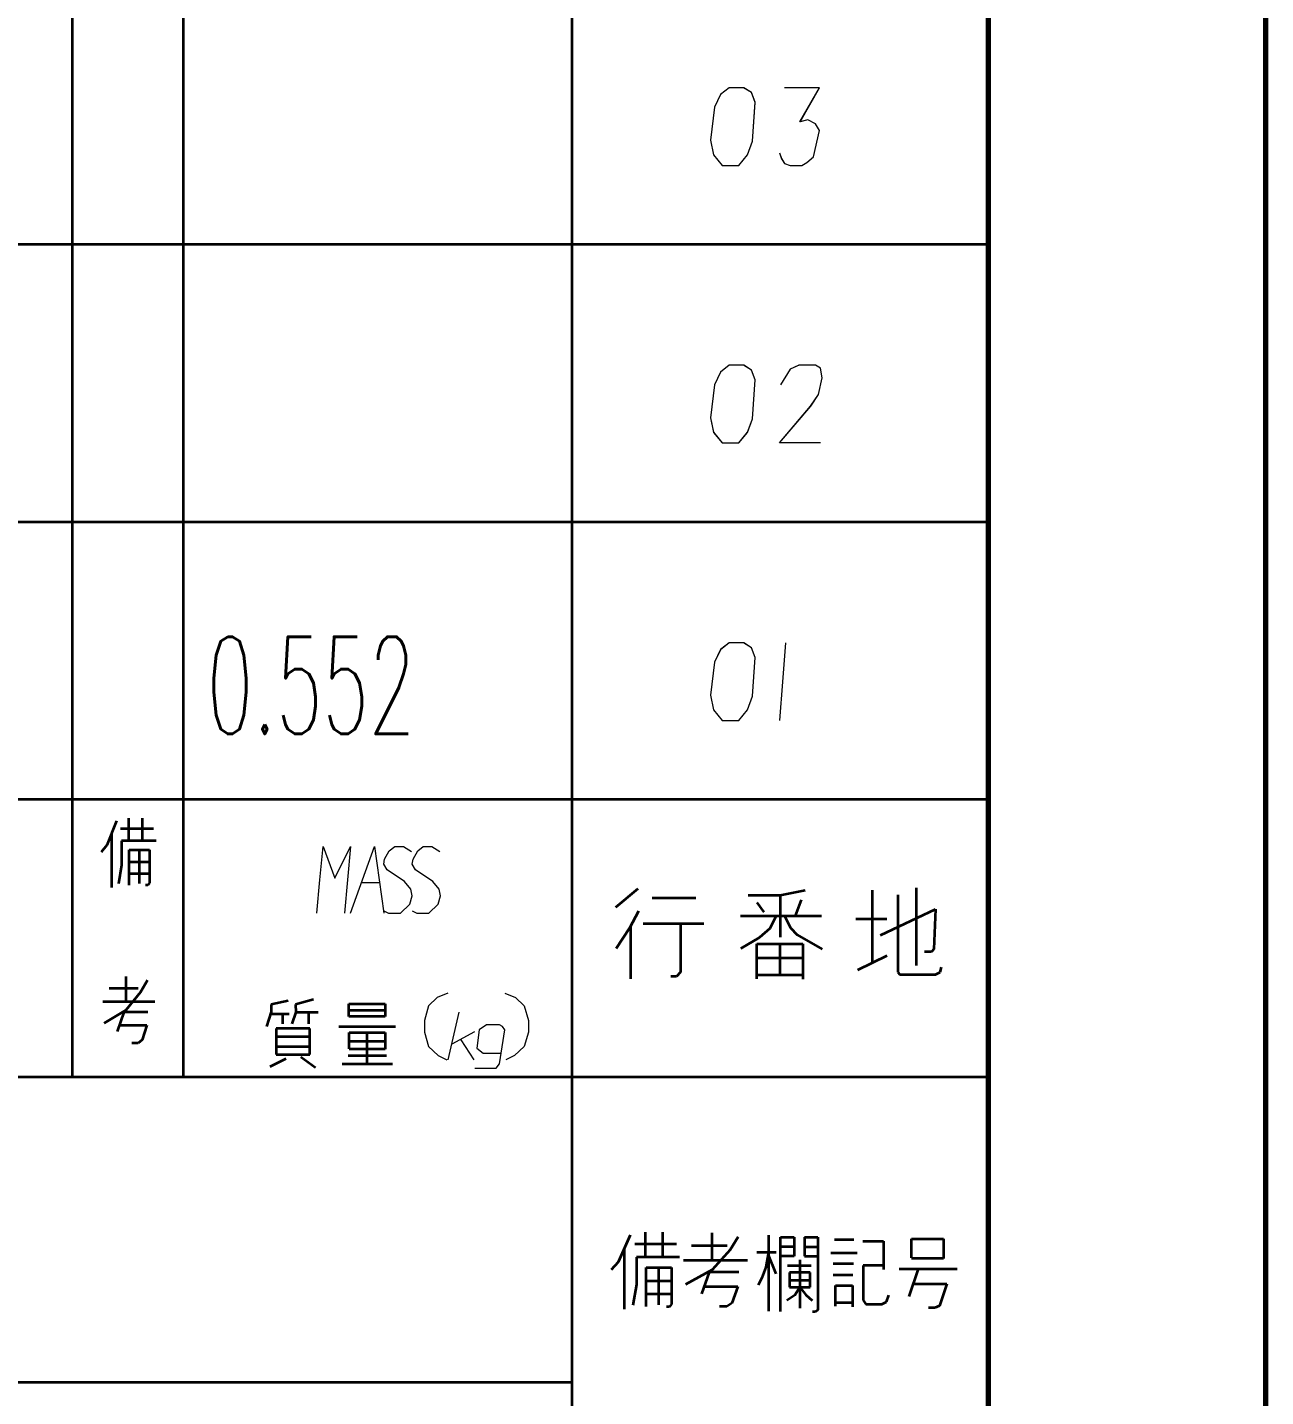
# Model space of a CAD drawing. Header units: millimetres. Extents: x 1333 to 104182, y -62616 to -5704.
# Drawn here: x 43532.24 to 43576.86, y -62438.33 to -62389 of the extents above; entities that cross this region are included whole.
import ezdxf
from ezdxf.enums import TextEntityAlignment as Align

# ---------------------------------------------------------------- set-up
doc = ezdxf.new("R2010")
doc.units = ezdxf.units.MM
doc.header["$LTSCALE"] = 0.5
for name, color, linetype in [('08', 1, 'Continuous'), ('11', 3, 'Continuous'), ('SHM_LABEL', 40, 'Continuous')]:
    doc.layers.add(name, color=color, linetype=linetype)
doc.styles.get("Standard").update_dxf_attribs({"font": 'simplex.shx'})

# ---------------------------------------------------------------- blocks, each defined once
blk = doc.blocks.new('D')
at = {"color": 7, "lineweight": 35}
for p, q in [((54356.08, -14049.043), (54076.08, -14049.043)), ((54356.08, -14069.043), (54076.08, -14069.043))]:
    blk.add_line(p, q, dxfattribs=at)
at = {"color": 7, "lineweight": 35, "ltscale": 0.25}
for p, q in [((54290.08, -14069.043), (54290.08, -14049.043)), ((54298.08, -14069.043), (54298.08, -14049.043)), ((54326.08, -14049.043), (54326.08, -14069.043))]:
    blk.add_line(p, q, dxfattribs=at)
blk = doc.blocks.new('arwear')
at = {"layer": '08', "color": 3, "xscale": 0.5, "yscale": 0.5, "zscale": 0.5}
for p in [(26347.04, -5572.506), (26347.04, -5582.506), (26347.04, -5592.506)]:
    blk.add_blockref('D', p, dxfattribs=at)
blk = doc.blocks.new('999')
at = {"color": 7, "lineweight": 70}
for p, q in [((75924.98, -10161.12), (75924.98, -11943.12)), ((75894.98, -10191.12), (75894.98, -11913.12))]:
    blk.add_line(p, q, dxfattribs=at)
at = {"color": 7, "lineweight": 35, "ltscale": 0.25}
for p, q in [((75795.98, -11391.12), (75795.98, -11331.12)), ((75795.98, -11361.12), (75795.98, -11331.12)), ((75807.98, -11391.12), (75807.98, -11331.12)), ((75807.98, -11361.12), (75807.98, -11331.12)), ((75849.98, -11331.12), (75849.98, -11361.12)), ((75894.98, -11361.12), (75894.98, -11331.12)), ((75849.98, -11361.12), (75849.98, -11391.12)), ((75894.98, -11391.12), (75894.98, -11361.12)), ((75795.98, -11421.12), (75795.98, -11391.12)), ((75807.98, -11421.12), (75807.98, -11391.12)), ((75849.98, -11391.12), (75849.98, -11421.12)), ((75894.98, -11421.12), (75894.98, -11391.12)), ((75795.98, -11451.12), (75795.98, -11421.12)), ((75795.98, -11451.12), (75795.98, -11421.12)), ((75807.98, -11451.12), (75807.98, -11421.12)), ((75807.98, -11451.12), (75807.98, -11421.12)), ((75849.98, -11421.12), (75849.98, -11451.12)), ((75849.98, -11421.12), (75849.98, -11451.12)), ((75894.98, -11451.12), (75894.98, -11421.12)), ((75894.98, -11451.12), (75894.98, -11421.12))]:
    blk.add_line(p, q, dxfattribs=at)
at = {"color": 7, "lineweight": 35}
for p, q in [((75894.98, -11361.12), (75474.98, -11361.12)), ((75894.98, -11391.12), (75474.98, -11391.12)), ((75894.98, -11421.12), (75474.98, -11421.12)), ((75894.98, -11421.12), (75474.98, -11421.12)), ((75894.98, -11421.12), (75474.98, -11421.12)), ((75894.98, -11451.12), (75474.98, -11451.12)), ((75894.98, -11451.12), (75474.98, -11451.12)), ((75894.98, -11451.12), (75474.98, -11451.12)), ((75894.98, -11451.12), (75474.98, -11451.12)), ((75849.98, -11451.12), (75849.98, -11913.12)), ((75894.98, -11451.12), (75894.98, -11913.12)), ((75849.98, -11484.12), (75474.98, -11484.12))]:
    blk.add_line(p, q, dxfattribs=at)
at = {"color": 7, "lineweight": 35, "ltscale": 0.023412}
blk.add_line((75800.76, -11423.42), (75799.71, -11426.03), dxfattribs=at)
blk.add_line((75800.76, -11423.42), (75799.71, -11426.03), dxfattribs=at)
at = {"color": 7, "lineweight": 35, "ltscale": 0.029871}
blk.add_line((75801.17, -11424.25), (75804.75, -11424.25), dxfattribs=at)
blk.add_line((75801.17, -11424.25), (75804.75, -11424.25), dxfattribs=at)
at = {"color": 7, "lineweight": 35, "ltscale": 0.020334}
for p, q in [((75802.08, -11425.56), (75802.08, -11423.12)), ((75802.08, -11425.56), (75802.08, -11423.12)), ((75803.53, -11423.12), (75803.53, -11425.56)), ((75803.53, -11423.12), (75803.53, -11425.56))]:
    blk.add_line(p, q, dxfattribs=at)
at = {"color": 7, "lineweight": 35, "ltscale": 0.048672}
blk.add_line((75800.22, -11424.76), (75800.22, -11430.6), dxfattribs=at)
blk.add_line((75800.22, -11424.76), (75800.22, -11430.6), dxfattribs=at)
at = {"color": 7, "lineweight": 35, "ltscale": 0.022183}
blk.add_line((75801.3, -11425.56), (75801.3, -11428.22), dxfattribs=at)
blk.add_line((75801.3, -11425.56), (75801.3, -11428.22), dxfattribs=at)
at = {"color": 7, "lineweight": 35, "ltscale": 0.030994}
blk.add_line((75805.02, -11425.56), (75801.3, -11425.56), dxfattribs=at)
blk.add_line((75805.02, -11425.56), (75801.3, -11425.56), dxfattribs=at)
at = {"color": 7, "lineweight": 35, "ltscale": 0.008043}
blk.add_line((75799.71, -11426.03), (75799.1, -11426.78), dxfattribs=at)
blk.add_line((75799.71, -11426.03), (75799.1, -11426.78), dxfattribs=at)
at = {"color": 7, "lineweight": 35, "ltscale": 0.031656}
blk.add_line((75802.11, -11430.35), (75802.11, -11426.55), dxfattribs=at)
blk.add_line((75802.11, -11430.35), (75802.11, -11426.55), dxfattribs=at)
at = {"color": 7, "lineweight": 35, "ltscale": 0.018323}
for p, q in [((75802.11, -11426.55), (75804.31, -11426.55)), ((75802.11, -11426.55), (75804.31, -11426.55)), ((75802.11, -11427.85), (75804.31, -11427.85)), ((75802.11, -11427.85), (75804.31, -11427.85)), ((75802.11, -11429.11), (75804.31, -11429.11)), ((75802.11, -11429.11), (75804.31, -11429.11))]:
    blk.add_line(p, q, dxfattribs=at)
at = {"color": 7, "lineweight": 35, "ltscale": 0.030359}
blk.add_line((75803.19, -11426.55), (75803.19, -11430.2), dxfattribs=at)
blk.add_line((75803.19, -11426.55), (75803.19, -11430.2), dxfattribs=at)
at = {"color": 7, "lineweight": 35, "ltscale": 0.029807}
blk.add_line((75804.31, -11426.55), (75804.31, -11430.13), dxfattribs=at)
blk.add_line((75804.31, -11426.55), (75804.31, -11430.13), dxfattribs=at)
at = {"color": 7, "lineweight": 35, "ltscale": 0.016872}
blk.add_line((75801.3, -11428.22), (75800.96, -11430.21), dxfattribs=at)
blk.add_line((75801.3, -11428.22), (75800.96, -11430.21), dxfattribs=at)
at = {"color": 7, "lineweight": 35, "ltscale": 0.002491}
blk.add_line((75804.31, -11430.13), (75804.14, -11430.38), dxfattribs=at)
blk.add_line((75804.31, -11430.13), (75804.14, -11430.38), dxfattribs=at)
at = {"color": 7, "lineweight": 35, "ltscale": 0.002075}
blk.add_line((75804.14, -11430.38), (75803.89, -11430.38), dxfattribs=at)
blk.add_line((75804.14, -11430.38), (75803.89, -11430.38), dxfattribs=at)
at = {"color": 7, "lineweight": 35, "ltscale": 0.02639}
blk.add_line((75857.12, -11430.76), (75854.69, -11432.79), dxfattribs=at)
blk.add_line((75857.12, -11430.76), (75854.69, -11432.79), dxfattribs=at)
at = {"color": 7, "lineweight": 35, "ltscale": 0.028625}
for p, q in [((75872.48, -11431.49), (75869.04, -11431.49)), ((75872.48, -11431.49), (75869.04, -11431.49)), ((75886.71, -11468.58), (75890.14, -11468.58)), ((75890.14, -11470.72), (75886.71, -11470.72))]:
    blk.add_line(p, q, dxfattribs=at)
at = {"color": 7, "lineweight": 35, "ltscale": 0.023127}
blk.add_line((75875.2, -11430.95), (75872.48, -11431.49), dxfattribs=at)
blk.add_line((75875.2, -11430.95), (75872.48, -11431.49), dxfattribs=at)
at = {"color": 7, "lineweight": 35, "ltscale": 0.037607}
blk.add_line((75872.48, -11431.49), (75872.48, -11436), dxfattribs=at)
blk.add_line((75872.48, -11431.49), (75872.48, -11436), dxfattribs=at)
at = {"color": 7, "lineweight": 35, "ltscale": 0.065408}
blk.add_line((75882.43, -11430.92), (75882.43, -11438.77), dxfattribs=at)
blk.add_line((75882.43, -11430.92), (75882.43, -11438.77), dxfattribs=at)
at = {"color": 7, "lineweight": 35, "ltscale": 0.069867}
blk.add_line((75885.21, -11431.4), (75885.21, -11439.78), dxfattribs=at)
blk.add_line((75885.21, -11431.4), (75885.21, -11439.78), dxfattribs=at)
at = {"color": 7, "lineweight": 35, "ltscale": 0.070016}
blk.add_line((75887.2, -11430.65), (75887.2, -11439.05), dxfattribs=at)
blk.add_line((75887.2, -11430.65), (75887.2, -11439.05), dxfattribs=at)
at = {"color": 7, "lineweight": 35, "ltscale": 0.03916}
blk.add_line((75858.67, -11431.72), (75863.37, -11431.72), dxfattribs=at)
blk.add_line((75858.67, -11431.72), (75863.37, -11431.72), dxfattribs=at)
at = {"color": 7, "lineweight": 35, "ltscale": 0.010549}
blk.add_line((75869.99, -11432.24), (75870.72, -11433.27), dxfattribs=at)
blk.add_line((75869.99, -11432.24), (75870.72, -11433.27), dxfattribs=at)
at = {"color": 7, "lineweight": 35, "ltscale": 0.015426}
blk.add_line((75874.76, -11431.95), (75874.1, -11433.68), dxfattribs=at)
blk.add_line((75874.76, -11431.95), (75874.1, -11433.68), dxfattribs=at)
at = {"color": 7, "lineweight": 35, "ltscale": 0.054833}
blk.add_line((75883.35, -11435.77), (75889.3, -11432.95), dxfattribs=at)
blk.add_line((75883.35, -11435.77), (75889.3, -11432.95), dxfattribs=at)
at = {"color": 7, "lineweight": 35, "ltscale": 0.036301}
blk.add_line((75889.3, -11432.95), (75889.12, -11437.3), dxfattribs=at)
blk.add_line((75889.3, -11432.95), (75889.12, -11437.3), dxfattribs=at)
at = {"color": 7, "lineweight": 35, "ltscale": 0.017352}
blk.add_line((75857.19, -11433.18), (75856.21, -11435.02), dxfattribs=at)
blk.add_line((75857.19, -11433.18), (75856.21, -11435.02), dxfattribs=at)
at = {"color": 7, "lineweight": 35, "ltscale": 0.054578}
blk.add_line((75857.69, -11434.5), (75864.24, -11434.5), dxfattribs=at)
blk.add_line((75857.69, -11434.5), (75864.24, -11434.5), dxfattribs=at)
at = {"color": 7, "lineweight": 35, "ltscale": 0.044}
blk.add_line((75861.73, -11434.5), (75861.73, -11439.78), dxfattribs=at)
blk.add_line((75861.73, -11434.5), (75861.73, -11439.78), dxfattribs=at)
at = {"color": 7, "lineweight": 35, "ltscale": 0.072974}
blk.add_line((75868.21, -11433.68), (75876.96, -11433.68), dxfattribs=at)
blk.add_line((75868.21, -11433.68), (75876.96, -11433.68), dxfattribs=at)
at = {"color": 7, "lineweight": 35, "ltscale": 0.012622}
blk.add_line((75872.05, -11433.68), (75871.38, -11435.04), dxfattribs=at)
blk.add_line((75872.05, -11433.68), (75871.38, -11435.04), dxfattribs=at)
at = {"color": 7, "lineweight": 35, "ltscale": 0.012158}
blk.add_line((75872.96, -11433.68), (75873.62, -11434.99), dxfattribs=at)
blk.add_line((75872.96, -11433.68), (75873.62, -11434.99), dxfattribs=at)
at = {"color": 7, "lineweight": 35, "ltscale": 0.02804}
blk.add_line((75880.67, -11434), (75884.03, -11434), dxfattribs=at)
blk.add_line((75880.67, -11434), (75884.03, -11434), dxfattribs=at)
at = {"color": 7, "lineweight": 35, "ltscale": 0.021878}
blk.add_line((75856.21, -11435.02), (75854.77, -11437.22), dxfattribs=at)
blk.add_line((75856.21, -11435.02), (75854.77, -11437.22), dxfattribs=at)
at = {"color": 7, "lineweight": 35, "ltscale": 0.046985}
blk.add_line((75856.31, -11434.84), (75856.31, -11440.48), dxfattribs=at)
blk.add_line((75856.31, -11434.84), (75856.31, -11440.48), dxfattribs=at)
at = {"color": 7, "lineweight": 35, "ltscale": 0.019623}
blk.add_line((75870.25, -11436.02), (75868.23, -11437.22), dxfattribs=at)
blk.add_line((75870.25, -11436.02), (75868.23, -11437.22), dxfattribs=at)
at = {"color": 7, "lineweight": 35, "ltscale": 0.012421}
blk.add_line((75871.38, -11435.04), (75870.25, -11436.02), dxfattribs=at)
blk.add_line((75871.38, -11435.04), (75870.25, -11436.02), dxfattribs=at)
at = {"color": 7, "lineweight": 35, "ltscale": 0.008514}
blk.add_line((75873.62, -11434.99), (75874.33, -11435.72), dxfattribs=at)
blk.add_line((75873.62, -11434.99), (75874.33, -11435.72), dxfattribs=at)
at = {"color": 7, "lineweight": 35, "ltscale": 0.025993}
blk.add_line((75874.33, -11435.72), (75877.04, -11437.27), dxfattribs=at)
blk.add_line((75874.33, -11435.72), (75877.04, -11437.27), dxfattribs=at)
at = {"color": 7, "lineweight": 35, "ltscale": 0.031512}
blk.add_line((75869.99, -11440.5), (75869.99, -11436.72), dxfattribs=at)
blk.add_line((75869.99, -11440.5), (75869.99, -11436.72), dxfattribs=at)
at = {"color": 7, "lineweight": 35, "ltscale": 0.041235}
for p, q in [((75869.99, -11436.72), (75874.94, -11436.72)), ((75869.99, -11436.72), (75874.94, -11436.72)), ((75869.99, -11438.23), (75874.94, -11438.23)), ((75869.99, -11438.23), (75874.94, -11438.23)), ((75869.99, -11440.07), (75874.94, -11440.07)), ((75869.99, -11440.07), (75874.94, -11440.07))]:
    blk.add_line(p, q, dxfattribs=at)
at = {"color": 7, "lineweight": 35, "ltscale": 0.027945}
blk.add_line((75872.46, -11436.72), (75872.46, -11440.07), dxfattribs=at)
blk.add_line((75872.46, -11436.72), (75872.46, -11440.07), dxfattribs=at)
at = {"color": 7, "lineweight": 35, "ltscale": 0.031812}
blk.add_line((75874.94, -11436.72), (75874.94, -11440.53), dxfattribs=at)
blk.add_line((75874.94, -11436.72), (75874.94, -11440.53), dxfattribs=at)
at = {"color": 7, "lineweight": 35, "ltscale": 0.006091}
blk.add_line((75888.84, -11437.57), (75888.11, -11437.57), dxfattribs=at)
blk.add_line((75888.84, -11437.57), (75888.11, -11437.57), dxfattribs=at)
at = {"color": 7, "lineweight": 35, "ltscale": 0.003253}
blk.add_line((75889.12, -11437.3), (75888.84, -11437.57), dxfattribs=at)
blk.add_line((75889.12, -11437.3), (75888.84, -11437.57), dxfattribs=at)
at = {"color": 7, "lineweight": 35, "ltscale": 0.029468}
blk.add_line((75880.88, -11439.52), (75884.07, -11437.98), dxfattribs=at)
blk.add_line((75880.88, -11439.52), (75884.07, -11437.98), dxfattribs=at)
at = {"color": 7, "lineweight": 35, "ltscale": 0.022314}
blk.add_line((75801.74, -11440.25), (75801.74, -11442.93), dxfattribs=at)
blk.add_line((75801.74, -11440.25), (75801.74, -11442.93), dxfattribs=at)
at = {"color": 7, "lineweight": 35, "ltscale": 0.005042}
blk.add_line((75861.28, -11440.23), (75860.68, -11440.23), dxfattribs=at)
blk.add_line((75861.28, -11440.23), (75860.68, -11440.23), dxfattribs=at)
at = {"color": 7, "lineweight": 35, "ltscale": 0.005248}
blk.add_line((75861.73, -11439.78), (75861.28, -11440.23), dxfattribs=at)
blk.add_line((75861.73, -11439.78), (75861.28, -11440.23), dxfattribs=at)
at = {"color": 7, "lineweight": 35, "ltscale": 0.002838}
blk.add_line((75885.21, -11439.78), (75885.44, -11440.03), dxfattribs=at)
blk.add_line((75885.21, -11439.78), (75885.44, -11440.03), dxfattribs=at)
at = {"color": 7, "lineweight": 35, "ltscale": 0.03219}
blk.add_line((75885.44, -11440.03), (75889.3, -11440.03), dxfattribs=at)
blk.add_line((75885.44, -11440.03), (75889.3, -11440.03), dxfattribs=at)
at = {"color": 7, "lineweight": 35, "ltscale": 0.004571}
blk.add_line((75889.3, -11440.03), (75889.78, -11439.76), dxfattribs=at)
blk.add_line((75889.3, -11440.03), (75889.78, -11439.76), dxfattribs=at)
at = {"color": 7, "lineweight": 35, "ltscale": 0.004498}
blk.add_line((75889.78, -11439.76), (75889.92, -11439.24), dxfattribs=at)
blk.add_line((75889.78, -11439.76), (75889.92, -11439.24), dxfattribs=at)
at = {"color": 7, "lineweight": 35, "ltscale": 0.026062}
blk.add_line((75799.96, -11441.49), (75803.09, -11441.49), dxfattribs=at)
blk.add_line((75799.96, -11441.49), (75803.09, -11441.49), dxfattribs=at)
at = {"color": 7, "lineweight": 35, "ltscale": 0.020937}
blk.add_line((75803.35, -11441.92), (75801.77, -11443.88), dxfattribs=at)
blk.add_line((75803.35, -11441.92), (75801.77, -11443.88), dxfattribs=at)
at = {"color": 7, "lineweight": 35, "ltscale": 0.012194}
blk.add_line((75804.08, -11440.65), (75803.35, -11441.92), dxfattribs=at)
blk.add_line((75804.08, -11440.65), (75803.35, -11441.92), dxfattribs=at)
at = {"color": 7, "lineweight": 35, "ltscale": 0.047083}
blk.add_line((75799.25, -11442.93), (75804.9, -11442.93), dxfattribs=at)
blk.add_line((75799.25, -11442.93), (75804.9, -11442.93), dxfattribs=at)
at = {"color": 7, "lineweight": 35, "ltscale": 0.015447}
blk.add_line((75819.29, -11442.88), (75817.47, -11443.25), dxfattribs=at)
blk.add_line((75819.29, -11442.88), (75817.47, -11443.25), dxfattribs=at)
at = {"color": 7, "lineweight": 35, "ltscale": 0.006639}
blk.add_line((75817.47, -11443.25), (75817.48, -11444.04), dxfattribs=at)
blk.add_line((75817.47, -11443.25), (75817.48, -11444.04), dxfattribs=at)
at = {"color": 7, "lineweight": 35, "ltscale": 0.016794}
blk.add_line((75822.06, -11442.72), (75820.11, -11443.25), dxfattribs=at)
blk.add_line((75822.06, -11442.72), (75820.11, -11443.25), dxfattribs=at)
at = {"color": 7, "lineweight": 35, "ltscale": 0.007231}
blk.add_line((75820.11, -11443.25), (75820.12, -11444.11), dxfattribs=at)
blk.add_line((75820.11, -11443.25), (75820.12, -11444.11), dxfattribs=at)
at = {"color": 7, "lineweight": 35, "ltscale": 0.011401}
for p, q in [((75825.86, -11444.57), (75825.86, -11443.2)), ((75825.86, -11444.57), (75825.86, -11443.2)), ((75829.78, -11443.2), (75829.78, -11444.57)), ((75829.78, -11443.2), (75829.78, -11444.57))]:
    blk.add_line(p, q, dxfattribs=at)
at = {"color": 7, "lineweight": 35, "ltscale": 0.032544}
blk.add_line((75825.87, -11443.2), (75829.78, -11443.2), dxfattribs=at)
blk.add_line((75825.87, -11443.2), (75829.78, -11443.2), dxfattribs=at)
at = {"color": 7, "lineweight": 35, "ltscale": 0.02284}
blk.add_line((75801.77, -11443.88), (75799.42, -11445.29), dxfattribs=at)
blk.add_line((75801.77, -11443.88), (75799.42, -11445.29), dxfattribs=at)
at = {"color": 7, "lineweight": 35, "ltscale": 0.018387}
blk.add_line((75801.52, -11444.09), (75800.83, -11446.19), dxfattribs=at)
blk.add_line((75801.52, -11444.09), (75800.83, -11446.19), dxfattribs=at)
at = {"color": 7, "lineweight": 35, "ltscale": 0.021741}
blk.add_line((75804.12, -11444.09), (75801.52, -11444.09), dxfattribs=at)
blk.add_line((75804.12, -11444.09), (75801.52, -11444.09), dxfattribs=at)
at = {"color": 7, "lineweight": 35, "ltscale": 0.01413}
blk.add_line((75817.48, -11444.04), (75816.95, -11445.65), dxfattribs=at)
blk.add_line((75817.48, -11444.04), (75816.95, -11445.65), dxfattribs=at)
at = {"color": 7, "lineweight": 35, "ltscale": 0.016614}
blk.add_line((75817.41, -11444.27), (75819.4, -11444.27), dxfattribs=at)
blk.add_line((75817.41, -11444.27), (75819.4, -11444.27), dxfattribs=at)
at = {"color": 7, "lineweight": 35, "ltscale": 0.008987}
blk.add_line((75818.69, -11444.27), (75818.69, -11445.35), dxfattribs=at)
blk.add_line((75818.69, -11444.27), (75818.69, -11445.35), dxfattribs=at)
at = {"color": 7, "lineweight": 35, "ltscale": 0.010905}
blk.add_line((75820.12, -11444.11), (75819.7, -11445.35), dxfattribs=at)
blk.add_line((75820.12, -11444.11), (75819.7, -11445.35), dxfattribs=at)
at = {"color": 7, "lineweight": 35, "ltscale": 0.020239}
blk.add_line((75820.12, -11444.11), (75822.55, -11444.11), dxfattribs=at)
blk.add_line((75820.12, -11444.11), (75822.55, -11444.11), dxfattribs=at)
at = {"color": 7, "lineweight": 35, "ltscale": 0.010315}
blk.add_line((75821.5, -11444.11), (75821.5, -11445.35), dxfattribs=at)
blk.add_line((75821.5, -11444.11), (75821.5, -11445.35), dxfattribs=at)
at = {"color": 7, "lineweight": 35, "ltscale": 0.032642}
for p, q in [((75825.86, -11443.87), (75829.78, -11443.87)), ((75825.86, -11443.87), (75829.78, -11443.87)), ((75829.78, -11444.57), (75825.86, -11444.57)), ((75829.78, -11444.57), (75825.86, -11444.57)), ((75825.89, -11446.3), (75829.8, -11446.3)), ((75825.89, -11446.3), (75829.8, -11446.3)), ((75825.89, -11447.21), (75829.8, -11447.21)), ((75825.89, -11447.21), (75829.8, -11447.21)), ((75829.8, -11448.08), (75825.89, -11448.08)), ((75829.8, -11448.08), (75825.89, -11448.08))]:
    blk.add_line(p, q, dxfattribs=at)
at = {"color": 7, "lineweight": 35, "ltscale": 0.024756}
blk.add_line((75801.06, -11445.48), (75804.03, -11445.48), dxfattribs=at)
blk.add_line((75801.06, -11445.48), (75804.03, -11445.48), dxfattribs=at)
at = {"color": 7, "lineweight": 35, "ltscale": 0.014078}
blk.add_line((75804.03, -11445.48), (75803.51, -11447.09), dxfattribs=at)
blk.add_line((75804.03, -11445.48), (75803.51, -11447.09), dxfattribs=at)
at = {"color": 7, "lineweight": 35, "ltscale": 0.030408}
for p, q in [((75821.66, -11445.84), (75818.01, -11445.84)), ((75821.66, -11445.84), (75818.01, -11445.84)), ((75818.01, -11446.73), (75821.66, -11446.73)), ((75818.01, -11446.73), (75821.66, -11446.73)), ((75818.01, -11447.8), (75821.66, -11447.8)), ((75818.01, -11447.8), (75821.66, -11447.8)), ((75818.01, -11448.67), (75821.66, -11448.67)), ((75818.01, -11448.67), (75821.66, -11448.67))]:
    blk.add_line(p, q, dxfattribs=at)
at = {"color": 7, "lineweight": 35, "ltscale": 0.023593}
for p, q in [((75818.01, -11445.84), (75818.01, -11448.67)), ((75818.01, -11445.84), (75818.01, -11448.67)), ((75821.66, -11448.67), (75821.66, -11445.84)), ((75821.66, -11448.67), (75821.66, -11445.84))]:
    blk.add_line(p, q, dxfattribs=at)
at = {"color": 7, "lineweight": 35, "ltscale": 0.050842}
blk.add_line((75824.79, -11445.63), (75830.9, -11445.63), dxfattribs=at)
blk.add_line((75824.79, -11445.63), (75830.9, -11445.63), dxfattribs=at)
at = {"color": 7, "lineweight": 35, "ltscale": 0.014771}
blk.add_line((75825.89, -11448.07), (75825.89, -11446.3), dxfattribs=at)
blk.add_line((75825.89, -11448.07), (75825.89, -11446.3), dxfattribs=at)
at = {"color": 7, "lineweight": 35, "ltscale": 0.028152}
blk.add_line((75827.82, -11446.3), (75827.82, -11449.68), dxfattribs=at)
blk.add_line((75827.82, -11446.3), (75827.82, -11449.68), dxfattribs=at)
at = {"color": 7, "lineweight": 35, "ltscale": 0.014868}
blk.add_line((75829.8, -11446.3), (75829.8, -11448.08), dxfattribs=at)
blk.add_line((75829.8, -11446.3), (75829.8, -11448.08), dxfattribs=at)
at = {"color": 7, "lineweight": 35, "ltscale": 0.005554}
blk.add_line((75803.07, -11447.44), (75802.41, -11447.44), dxfattribs=at)
blk.add_line((75803.07, -11447.44), (75802.41, -11447.44), dxfattribs=at)
at = {"color": 7, "lineweight": 35, "ltscale": 0.004671}
blk.add_line((75803.51, -11447.09), (75803.07, -11447.44), dxfattribs=at)
blk.add_line((75803.51, -11447.09), (75803.07, -11447.44), dxfattribs=at)
at = {"color": 7, "lineweight": 35, "ltscale": 0.016035}
blk.add_line((75819.05, -11449.15), (75817.32, -11449.99), dxfattribs=at)
blk.add_line((75819.05, -11449.15), (75817.32, -11449.99), dxfattribs=at)
at = {"color": 7, "lineweight": 35, "ltscale": 0.01644}
blk.add_line((75820.66, -11448.91), (75822.25, -11450.08), dxfattribs=at)
blk.add_line((75820.66, -11448.91), (75822.25, -11450.08), dxfattribs=at)
at = {"color": 7, "lineweight": 35, "ltscale": 0.034326}
blk.add_line((75825.8, -11448.78), (75829.92, -11448.78), dxfattribs=at)
blk.add_line((75825.8, -11448.78), (75829.92, -11448.78), dxfattribs=at)
at = {"color": 7, "lineweight": 35, "ltscale": 0.045605}
blk.add_line((75825.13, -11449.68), (75830.6, -11449.68), dxfattribs=at)
blk.add_line((75825.13, -11449.68), (75830.6, -11449.68), dxfattribs=at)
at = {"color": 7, "lineweight": 35, "ltscale": 0.026489}
blk.add_line((75856.29, -11468.2), (75854.98, -11471.1), dxfattribs=at)
at = {"color": 7, "lineweight": 35, "ltscale": 0.022592}
for p, q in [((75857.94, -11470.58), (75857.94, -11467.87)), ((75859.76, -11467.87), (75859.76, -11470.58))]:
    blk.add_line(p, q, dxfattribs=at)
at = {"color": 7, "lineweight": 35, "ltscale": 0.024792}
blk.add_line((75865.1, -11467.93), (75865.1, -11470.9), dxfattribs=at)
at = {"color": 7, "lineweight": 35, "ltscale": 0.013913}
blk.add_line((75867.97, -11468.38), (75867.08, -11469.79), dxfattribs=at)
at = {"color": 7, "lineweight": 35, "ltscale": 0.068463}
blk.add_line((75871.25, -11468.2), (75871.25, -11476.41), dxfattribs=at)
at = {"color": 7, "lineweight": 35, "ltscale": 0.012268}
for p, q in [((75872.53, -11468.41), (75874, -11468.41)), ((75872.53, -11469.42), (75874, -11469.42)), ((75874, -11470.45), (75872.53, -11470.45))]:
    blk.add_line(p, q, dxfattribs=at)
at = {"color": 7, "lineweight": 35, "ltscale": 0.067004}
blk.add_line((75872.53, -11476.45), (75872.53, -11468.41), dxfattribs=at)
at = {"color": 7, "lineweight": 35, "ltscale": 0.016992}
blk.add_line((75874, -11468.41), (75874, -11470.45), dxfattribs=at)
at = {"color": 7, "lineweight": 35, "ltscale": 0.016995}
blk.add_line((75875.11, -11468.43), (75875.11, -11470.47), dxfattribs=at)
at = {"color": 7, "lineweight": 35, "ltscale": 0.012109}
for p, q in [((75875.11, -11468.43), (75876.56, -11468.43)), ((75875.11, -11469.46), (75876.56, -11469.46)), ((75875.11, -11470.47), (75876.56, -11470.47))]:
    blk.add_line(p, q, dxfattribs=at)
at = {"color": 7, "lineweight": 35, "ltscale": 0.065225}
blk.add_line((75876.56, -11468.43), (75876.56, -11476.26), dxfattribs=at)
at = {"color": 7, "lineweight": 35, "ltscale": 0.017529}
blk.add_line((75878.36, -11468.67), (75880.47, -11468.67), dxfattribs=at)
at = {"color": 7, "lineweight": 35, "ltscale": 0.017297}
blk.add_line((75886.71, -11470.65), (75886.71, -11468.58), dxfattribs=at)
at = {"color": 7, "lineweight": 35, "ltscale": 0.017828}
blk.add_line((75890.14, -11468.58), (75890.14, -11470.72), dxfattribs=at)
at = {"color": 7, "lineweight": 35, "ltscale": 0.05408}
blk.add_line((75855.62, -11469.69), (75855.62, -11476.18), dxfattribs=at)
at = {"color": 7, "lineweight": 35, "ltscale": 0.037341}
blk.add_line((75856.8, -11469.13), (75861.28, -11469.13), dxfattribs=at)
at = {"color": 7, "lineweight": 35, "ltscale": 0.03197}
blk.add_line((75862.92, -11469.31), (75866.76, -11469.31), dxfattribs=at)
at = {"color": 7, "lineweight": 35, "ltscale": 0.024245}
blk.add_line((75867.08, -11469.79), (75865.14, -11471.96), dxfattribs=at)
at = {"color": 7, "lineweight": 35, "ltscale": 0.017285}
blk.add_line((75869.97, -11470.02), (75872.05, -11470.02), dxfattribs=at)
at = {"color": 7, "lineweight": 35, "ltscale": 0.013968}
blk.add_line((75871.25, -11470.02), (75870.96, -11471.67), dxfattribs=at)
at = {"color": 7, "lineweight": 35, "ltscale": 0.023584}
blk.add_line((75877.98, -11470.1), (75880.81, -11470.1), dxfattribs=at)
at = {"color": 7, "lineweight": 35, "ltscale": 0.018738}
blk.add_line((75881.44, -11468.84), (75883.68, -11468.84), dxfattribs=at)
at = {"color": 7, "lineweight": 35, "ltscale": 0.025366}
blk.add_line((75883.68, -11468.84), (75883.68, -11471.89), dxfattribs=at)
at = {"color": 7, "lineweight": 35, "ltscale": 0.009398}
blk.add_line((75854.98, -11471.1), (75854.22, -11471.93), dxfattribs=at)
at = {"color": 7, "lineweight": 35, "ltscale": 0.038745}
blk.add_line((75861.62, -11470.58), (75856.97, -11470.58), dxfattribs=at)
at = {"color": 7, "lineweight": 35, "ltscale": 0.024649}
blk.add_line((75856.97, -11470.58), (75856.97, -11473.53), dxfattribs=at)
at = {"color": 7, "lineweight": 35, "ltscale": 0.057776}
blk.add_line((75862.05, -11470.9), (75868.98, -11470.9), dxfattribs=at)
at = {"color": 7, "lineweight": 35, "ltscale": 0.018589}
blk.add_line((75871.2, -11470.31), (75872.01, -11472.39), dxfattribs=at)
at = {"color": 7, "lineweight": 35, "ltscale": 0.021643}
blk.add_line((75873.27, -11471.46), (75875.86, -11471.46), dxfattribs=at)
at = {"color": 7, "lineweight": 35, "ltscale": 0.043378}
blk.add_line((75874.62, -11470.88), (75874.62, -11476.08), dxfattribs=at)
at = {"color": 7, "lineweight": 35, "ltscale": 0.018542}
for p, q in [((75878.22, -11471.27), (75880.44, -11471.27)), ((75883.68, -11471.46), (75881.46, -11471.46))]:
    blk.add_line(p, q, dxfattribs=at)
at = {"color": 7, "lineweight": 35, "ltscale": 0.031509}
blk.add_line((75881.46, -11471.46), (75881.46, -11475.24), dxfattribs=at)
at = {"color": 7, "lineweight": 35, "ltscale": 0.022888}
for p, q in [((75857.99, -11471.69), (75860.73, -11471.69)), ((75857.99, -11473.13), (75860.73, -11473.13)), ((75857.99, -11474.53), (75860.73, -11474.53))]:
    blk.add_line(p, q, dxfattribs=at)
at = {"color": 7, "lineweight": 35, "ltscale": 0.035175}
blk.add_line((75857.99, -11475.91), (75857.99, -11471.69), dxfattribs=at)
at = {"color": 7, "lineweight": 35, "ltscale": 0.033734}
blk.add_line((75859.33, -11471.69), (75859.33, -11475.73), dxfattribs=at)
at = {"color": 7, "lineweight": 35, "ltscale": 0.033121}
blk.add_line((75860.73, -11471.69), (75860.73, -11475.66), dxfattribs=at)
at = {"color": 7, "lineweight": 35, "ltscale": 0.027368}
blk.add_line((75865.14, -11471.96), (75862.25, -11473.52), dxfattribs=at)
at = {"color": 7, "lineweight": 35, "ltscale": 0.020655}
blk.add_line((75864.83, -11472.2), (75863.98, -11474.53), dxfattribs=at)
at = {"color": 7, "lineweight": 35, "ltscale": 0.026672}
blk.add_line((75868.03, -11472.2), (75864.83, -11472.2), dxfattribs=at)
at = {"color": 7, "lineweight": 35, "ltscale": 0.007452}
blk.add_line((75870.52, -11472.8), (75870.11, -11473.59), dxfattribs=at)
at = {"color": 7, "lineweight": 35, "ltscale": 0.010094}
blk.add_line((75870.96, -11471.67), (75870.52, -11472.8), dxfattribs=at)
at = {"color": 7, "lineweight": 35, "ltscale": 0.013272}
for p, q in [((75873.52, -11472.24), (75873.52, -11473.83)), ((75875.75, -11473.83), (75875.75, -11472.24))]:
    blk.add_line(p, q, dxfattribs=at)
at = {"color": 7, "lineweight": 35, "ltscale": 0.018579}
for p, q in [((75875.75, -11472.24), (75873.52, -11472.24)), ((75873.52, -11473.05), (75875.75, -11473.05)), ((75873.52, -11473.83), (75875.75, -11473.83))]:
    blk.add_line(p, q, dxfattribs=at)
at = {"color": 7, "lineweight": 35, "ltscale": 0.017737}
blk.add_line((75878.22, -11472.47), (75880.35, -11472.47), dxfattribs=at)
at = {"color": 7, "lineweight": 35, "ltscale": 0.052173}
blk.add_line((75885.36, -11471.84), (75891.62, -11471.84), dxfattribs=at)
at = {"color": 7, "lineweight": 35, "ltscale": 0.026109}
blk.add_line((75887.4, -11471.84), (75886.4, -11474.81), dxfattribs=at)
at = {"color": 7, "lineweight": 35, "ltscale": 0.018816}
blk.add_line((75856.97, -11473.53), (75856.55, -11475.75), dxfattribs=at)
at = {"color": 7, "lineweight": 35, "ltscale": 0.030383}
blk.add_line((75864.27, -11473.74), (75867.92, -11473.74), dxfattribs=at)
at = {"color": 7, "lineweight": 35, "ltscale": 0.015813}
blk.add_line((75867.92, -11473.74), (75867.27, -11475.53), dxfattribs=at)
at = {"color": 7, "lineweight": 35, "ltscale": 0.008432}
blk.add_line((75874.62, -11473.83), (75874.08, -11474.68), dxfattribs=at)
at = {"color": 7, "lineweight": 35, "ltscale": 0.008768}
blk.add_line((75874.62, -11473.83), (75875.26, -11474.66), dxfattribs=at)
at = {"color": 7, "lineweight": 35, "ltscale": 0.018582}
blk.add_line((75878.48, -11475.88), (75878.48, -11473.65), dxfattribs=at)
at = {"color": 7, "lineweight": 35, "ltscale": 0.015125}
for p, q in [((75878.48, -11473.65), (75880.3, -11473.65)), ((75878.48, -11475.49), (75880.3, -11475.49))]:
    blk.add_line(p, q, dxfattribs=at)
at = {"color": 7, "lineweight": 35, "ltscale": 0.019067}
blk.add_line((75880.3, -11473.65), (75880.3, -11475.94), dxfattribs=at)
at = {"color": 7, "lineweight": 35, "ltscale": 0.030469}
blk.add_line((75886.86, -11473.45), (75890.51, -11473.45), dxfattribs=at)
at = {"color": 7, "lineweight": 35, "ltscale": 0.020978}
blk.add_line((75890.51, -11473.45), (75889.71, -11475.83), dxfattribs=at)
at = {"color": 7, "lineweight": 35, "ltscale": 0.002612}
blk.add_line((75860.52, -11475.93), (75860.21, -11475.93), dxfattribs=at)
at = {"color": 7, "lineweight": 35, "ltscale": 0.002874}
blk.add_line((75860.73, -11475.66), (75860.52, -11475.93), dxfattribs=at)
at = {"color": 7, "lineweight": 35, "ltscale": 0.006799}
blk.add_line((75866.74, -11475.92), (75865.92, -11475.92), dxfattribs=at)
at = {"color": 7, "lineweight": 35, "ltscale": 0.005517}
blk.add_line((75867.27, -11475.53), (75866.74, -11475.92), dxfattribs=at)
at = {"color": 7, "lineweight": 35, "ltscale": 0.008515}
blk.add_line((75874.08, -11474.68), (75873.23, -11475.25), dxfattribs=at)
at = {"color": 7, "lineweight": 35, "ltscale": 0.007557}
blk.add_line((75875.26, -11474.66), (75875.94, -11475.26), dxfattribs=at)
at = {"color": 7, "lineweight": 35, "ltscale": 0.004298}
blk.add_line((75881.46, -11475.24), (75881.76, -11475.66), dxfattribs=at)
at = {"color": 7, "lineweight": 35, "ltscale": 0.014221}
blk.add_line((75881.76, -11475.66), (75883.47, -11475.66), dxfattribs=at)
at = {"color": 7, "lineweight": 35, "ltscale": 0.004869}
blk.add_line((75883.47, -11475.66), (75884, -11475.41), dxfattribs=at)
at = {"color": 7, "lineweight": 35, "ltscale": 0.006296}
blk.add_line((75884, -11475.41), (75884.24, -11474.7), dxfattribs=at)
at = {"color": 7, "lineweight": 35, "ltscale": 0.005664}
blk.add_line((75889.21, -11476.06), (75888.53, -11476.06), dxfattribs=at)
at = {"color": 7, "lineweight": 35, "ltscale": 0.0046}
blk.add_line((75889.71, -11475.83), (75889.21, -11476.06), dxfattribs=at)
at = {"color": 7, "lineweight": 35, "ltscale": 0.002832}
blk.add_line((75876.32, -11476.5), (75875.98, -11476.5), dxfattribs=at)
at = {"color": 7, "lineweight": 35, "ltscale": 0.002853}
blk.add_line((75876.56, -11476.26), (75876.32, -11476.5), dxfattribs=at)
at = {"color": 7, "lineweight": 13}
for points in [[(75868.02, -11352.57), (75868.97, -11351.42), (75869.49, -11349.95), (75869.81, -11345.75), (75869.39, -11344.7), (75868.55, -11344.17), (75866.97, -11344.17), (75866.03, -11344.91), (75865.4, -11346.27), (75864.98, -11349.84), (75865.29, -11351.42), (75866.24, -11352.57)], [(75868.02, -11382.57), (75868.97, -11381.42), (75869.49, -11379.95), (75869.81, -11375.75), (75869.39, -11374.7), (75868.55, -11374.17), (75866.97, -11374.17), (75866.03, -11374.91), (75865.4, -11376.27), (75864.98, -11379.84), (75865.29, -11381.42), (75866.24, -11382.57)], [(75868.02, -11412.57), (75868.97, -11411.42), (75869.49, -11409.95), (75869.81, -11405.75), (75869.39, -11404.7), (75868.55, -11404.17), (75866.97, -11404.17), (75866.03, -11404.91), (75865.4, -11406.27), (75864.98, -11409.84), (75865.29, -11411.42), (75866.24, -11412.57)]]:
    blk.add_lwpolyline(points, close=True, dxfattribs=at)
for points in [[(75872.43, -11351.21), (75872.64, -11351.84), (75872.96, -11352.36), (75873.59, -11352.57), (75874.85, -11352.57), (75875.37, -11352.26), (75876.11, -11351.63), (75876.74, -11348.79), (75876.32, -11348.06), (75875.48, -11347.64), (75874.64, -11347.85), (75876.74, -11344.17), (75872.96, -11344.17)], [(75876.84, -11382.57), (75872.43, -11382.57), (75875.79, -11378.58), (75876.63, -11377.32), (75877.05, -11375.54), (75876.84, -11374.49), (75876.32, -11374.17), (75874.53, -11374.17), (75873.59, -11374.59), (75872.54, -11376.27)], [(75873.06, -11404.17), (75872.75, -11408.37), (75872.43, -11412.57)], [(75822.4, -11433.4), (75822.74, -11429.8), (75823.08, -11426.2), (75824.36, -11429.62), (75826.06, -11426.2), (75825.72, -11429.8), (75825.38, -11433.4)], [(75822.4, -11433.4), (75822.74, -11429.8), (75823.08, -11426.2), (75824.36, -11429.62), (75826.06, -11426.2), (75825.72, -11429.8), (75825.38, -11433.4)], [(75826.06, -11433.4), (75827.34, -11429.8), (75828.62, -11426.2), (75829.14, -11429.8), (75829.65, -11433.4)], [(75826.06, -11433.4), (75827.34, -11429.8), (75828.62, -11426.2), (75829.14, -11429.8), (75829.65, -11433.4)], [(75829.65, -11433.13), (75830.16, -11433.4), (75831.44, -11433.4), (75832.46, -11432.41), (75832.72, -11431.51), (75832.55, -11430.79), (75831.87, -11429.98), (75829.99, -11428.72), (75829.65, -11428.09), (75829.73, -11427.55), (75830.24, -11426.65), (75830.84, -11426.2), (75831.78, -11426.2), (75832.63, -11426.74)], [(75829.65, -11433.13), (75830.16, -11433.4), (75831.44, -11433.4), (75832.46, -11432.41), (75832.72, -11431.51), (75832.55, -11430.79), (75831.87, -11429.98), (75829.99, -11428.72), (75829.65, -11428.09), (75829.73, -11427.55), (75830.24, -11426.65), (75830.84, -11426.2), (75831.78, -11426.2), (75832.63, -11426.74)], [(75832.72, -11433.13), (75833.23, -11433.4), (75834.51, -11433.4), (75835.53, -11432.41), (75835.79, -11431.51), (75835.62, -11430.79), (75834.94, -11429.98), (75833.06, -11428.72), (75832.72, -11428.09), (75832.8, -11427.55), (75833.32, -11426.65), (75833.91, -11426.2), (75834.85, -11426.2), (75835.71, -11426.74)], [(75832.72, -11433.13), (75833.23, -11433.4), (75834.51, -11433.4), (75835.53, -11432.41), (75835.79, -11431.51), (75835.62, -11430.79), (75834.94, -11429.98), (75833.06, -11428.72), (75832.72, -11428.09), (75832.8, -11427.55), (75833.32, -11426.65), (75833.91, -11426.2), (75834.85, -11426.2), (75835.71, -11426.74)], [(75827.26, -11430.07), (75829.14, -11430.07)], [(75827.26, -11430.07), (75829.14, -11430.07)], [(75836.58, -11442.04), (75835.42, -11442.49), (75834.49, -11443.39), (75834.03, -11445.01), (75834.03, -11446.27), (75834.49, -11447.8), (75835.53, -11448.79), (75836.46, -11449.24)], [(75836.58, -11442.04), (75835.42, -11442.49), (75834.49, -11443.39), (75834.03, -11445.01), (75834.03, -11446.27), (75834.49, -11447.8), (75835.53, -11448.79), (75836.46, -11449.24)], [(75842.72, -11442.04), (75843.88, -11442.49), (75844.81, -11443.39), (75845.27, -11445.01), (75845.27, -11446.27), (75844.81, -11447.8), (75843.76, -11448.79), (75842.84, -11449.24)], [(75842.72, -11442.04), (75843.88, -11442.49), (75844.81, -11443.39), (75845.27, -11445.01), (75845.27, -11446.27), (75844.81, -11447.8), (75843.76, -11448.79), (75842.84, -11449.24)], [(75837.74, -11444.11), (75836.58, -11449.24)], [(75837.74, -11444.11), (75836.58, -11449.24)], [(75837.04, -11447.53), (75839.47, -11446.18)], [(75837.04, -11447.53), (75839.47, -11446.18)], [(75839.47, -11450.14), (75841.79, -11450.14), (75842.14, -11449.69), (75842.72, -11446), (75842.49, -11445.64), (75842.14, -11445.46), (75840.75, -11445.46), (75839.94, -11446), (75839.71, -11447.98), (75840.4, -11448.52), (75842.37, -11448.52)], [(75839.47, -11450.14), (75841.79, -11450.14), (75842.14, -11449.69), (75842.72, -11446), (75842.49, -11445.64), (75842.14, -11445.46), (75840.75, -11445.46), (75839.94, -11446), (75839.71, -11447.98), (75840.4, -11448.52), (75842.37, -11448.52)], [(75837.97, -11447.08), (75839.36, -11449.24)], [(75837.97, -11447.08), (75839.36, -11449.24)]]:
    blk.add_lwpolyline(points, dxfattribs=at)

msp = doc.modelspace()

# ---------------------------------------------------------------- linework, layer by layer
at = {"color": 7, "lineweight": 70}
for p, q in [((43576.862, -61996.825), (43576.862, -62590.825)), ((43566.862, -62006.825), (43566.862, -62580.825))]:
    msp.add_line(p, q, dxfattribs=at)
at = {"color": 7, "lineweight": 35, "ltscale": 0.25}
for p, q in [((43566.862, -62396.825), (43566.862, -62386.825)), ((43566.862, -62406.825), (43566.862, -62396.825)), ((43566.862, -62416.825), (43566.862, -62406.825)), ((43533.862, -62426.825), (43533.862, -62416.825)), ((43533.862, -62426.825), (43533.862, -62416.825)), ((43537.862, -62426.825), (43537.862, -62416.825)), ((43537.862, -62426.825), (43537.862, -62416.825)), ((43551.862, -62416.825), (43551.862, -62426.825)), ((43551.862, -62416.825), (43551.862, -62426.825)), ((43566.862, -62426.825), (43566.862, -62416.825)), ((43566.862, -62426.825), (43566.862, -62416.825))]:
    msp.add_line(p, q, dxfattribs=at)
at = {"color": 7, "lineweight": 35}
for p, q in [((43566.862, -62416.825), (43426.862, -62416.825)), ((43566.862, -62416.825), (43426.862, -62416.825)), ((43566.862, -62416.825), (43426.862, -62416.825)), ((43551.862, -62426.825), (43551.862, -62580.825)), ((43566.862, -62426.825), (43566.862, -62580.825))]:
    msp.add_line(p, q, dxfattribs=at)
at = {"color": 7, "lineweight": 35, "ltscale": 0.023412}
msp.add_line((43535.456, -62417.592), (43535.106, -62418.461), dxfattribs=at)
msp.add_line((43535.456, -62417.592), (43535.106, -62418.461), dxfattribs=at)
at = {"color": 7, "lineweight": 35, "ltscale": 0.029871}
msp.add_line((43535.591, -62417.869), (43536.786, -62417.869), dxfattribs=at)
msp.add_line((43535.591, -62417.869), (43536.786, -62417.869), dxfattribs=at)
at = {"color": 7, "lineweight": 35, "ltscale": 0.020334}
for p, q in [((43535.896, -62418.304), (43535.896, -62417.491)), ((43535.896, -62418.304), (43535.896, -62417.491)), ((43536.38, -62417.491), (43536.38, -62418.304)), ((43536.38, -62417.491), (43536.38, -62418.304))]:
    msp.add_line(p, q, dxfattribs=at)
at = {"color": 7, "lineweight": 35, "ltscale": 0.048672}
msp.add_line((43535.276, -62418.039), (43535.276, -62419.986), dxfattribs=at)
msp.add_line((43535.276, -62418.039), (43535.276, -62419.986), dxfattribs=at)
at = {"color": 3}
msp.add_lwpolyline([(42735.862, -61996.825), (43576.862, -61996.825), (43576.862, -62590.825), (42735.862, -62590.825)], close=True, dxfattribs=at)
at = {"color": 7, "lineweight": 13}
for points in [[(43557.877, -62393.975), (43558.192, -62393.59), (43558.367, -62393.1), (43558.472, -62391.7), (43558.332, -62391.35), (43558.052, -62391.175), (43557.527, -62391.175), (43557.212, -62391.42), (43557.002, -62391.875), (43556.862, -62393.065), (43556.967, -62393.59), (43557.282, -62393.975)], [(43557.877, -62403.975), (43558.192, -62403.59), (43558.367, -62403.1), (43558.472, -62401.7), (43558.332, -62401.35), (43558.052, -62401.175), (43557.527, -62401.175), (43557.212, -62401.42), (43557.002, -62401.875), (43556.862, -62403.065), (43556.967, -62403.59), (43557.282, -62403.975)], [(43557.877, -62413.975), (43558.192, -62413.59), (43558.367, -62413.1), (43558.472, -62411.7), (43558.332, -62411.35), (43558.052, -62411.175), (43557.527, -62411.175), (43557.212, -62411.42), (43557.002, -62411.875), (43556.862, -62413.065), (43556.967, -62413.59), (43557.282, -62413.975)]]:
    msp.add_lwpolyline(points, close=True, dxfattribs=at)
for points in [[(43559.347, -62393.52), (43559.417, -62393.73), (43559.522, -62393.905), (43559.732, -62393.975), (43560.152, -62393.975), (43560.327, -62393.87), (43560.572, -62393.66), (43560.782, -62392.715), (43560.642, -62392.47), (43560.362, -62392.33), (43560.082, -62392.4), (43560.782, -62391.175), (43559.522, -62391.175)], [(43560.817, -62403.975), (43559.347, -62403.975), (43560.467, -62402.645), (43560.747, -62402.225), (43560.887, -62401.63), (43560.817, -62401.28), (43560.642, -62401.175), (43560.047, -62401.175), (43559.732, -62401.315), (43559.382, -62401.875)], [(43559.557, -62411.175), (43559.452, -62412.575), (43559.347, -62413.975)]]:
    msp.add_lwpolyline(points, dxfattribs=at)
at = {"layer": '11'}
msp.add_lwpolyline([(42735.862, -61996.825), (43576.862, -61996.825), (43576.862, -62590.825), (42735.862, -62590.825)], close=True, dxfattribs=at)

# ---------------------------------------------------------------- block references
at = {"layer": '08', "color": 55, "xscale": 0.3333333333430346, "yscale": 0.3333333333357587, "zscale": 0.3333333333333333}
msp.add_blockref('999', (18268.536, -58609.785), dxfattribs=at)
at = {"layer": '08', "color": 3}
msp.add_blockref('arwear', (-9958.218, -49789.797), dxfattribs=at)

# ---------------------------------------------------------------- texts
at = {"layer": 'SHM_LABEL', "width": 0.535714}
msp.add_text('0.552', height=3.5, dxfattribs=at).set_placement((43538.711, -62414.454), (43546.211, -62414.454), align=Align.FIT)

doc.saveas('drawing.dxf')
